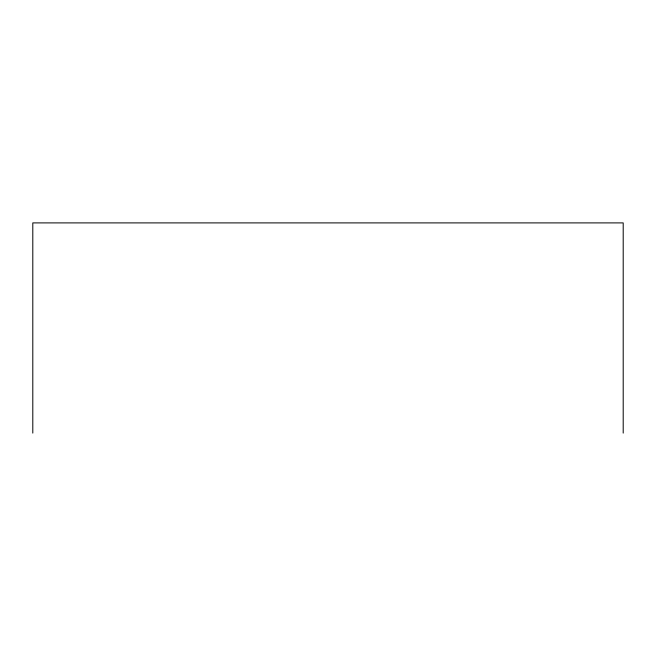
<?xml version="1.0" encoding="UTF-8"?>
<svg xmlns="http://www.w3.org/2000/svg" width="656" height="656" viewBox="0 0 656 656"><rect width="100%" height="100%" fill="white"/><g stroke="black" fill="none" stroke-linecap="round" stroke-linejoin="round"><path stroke-width="0.98" d="M623.2 433.099L623.2 222.901L32.8 222.901L32.8 433.099"/></g></svg>
